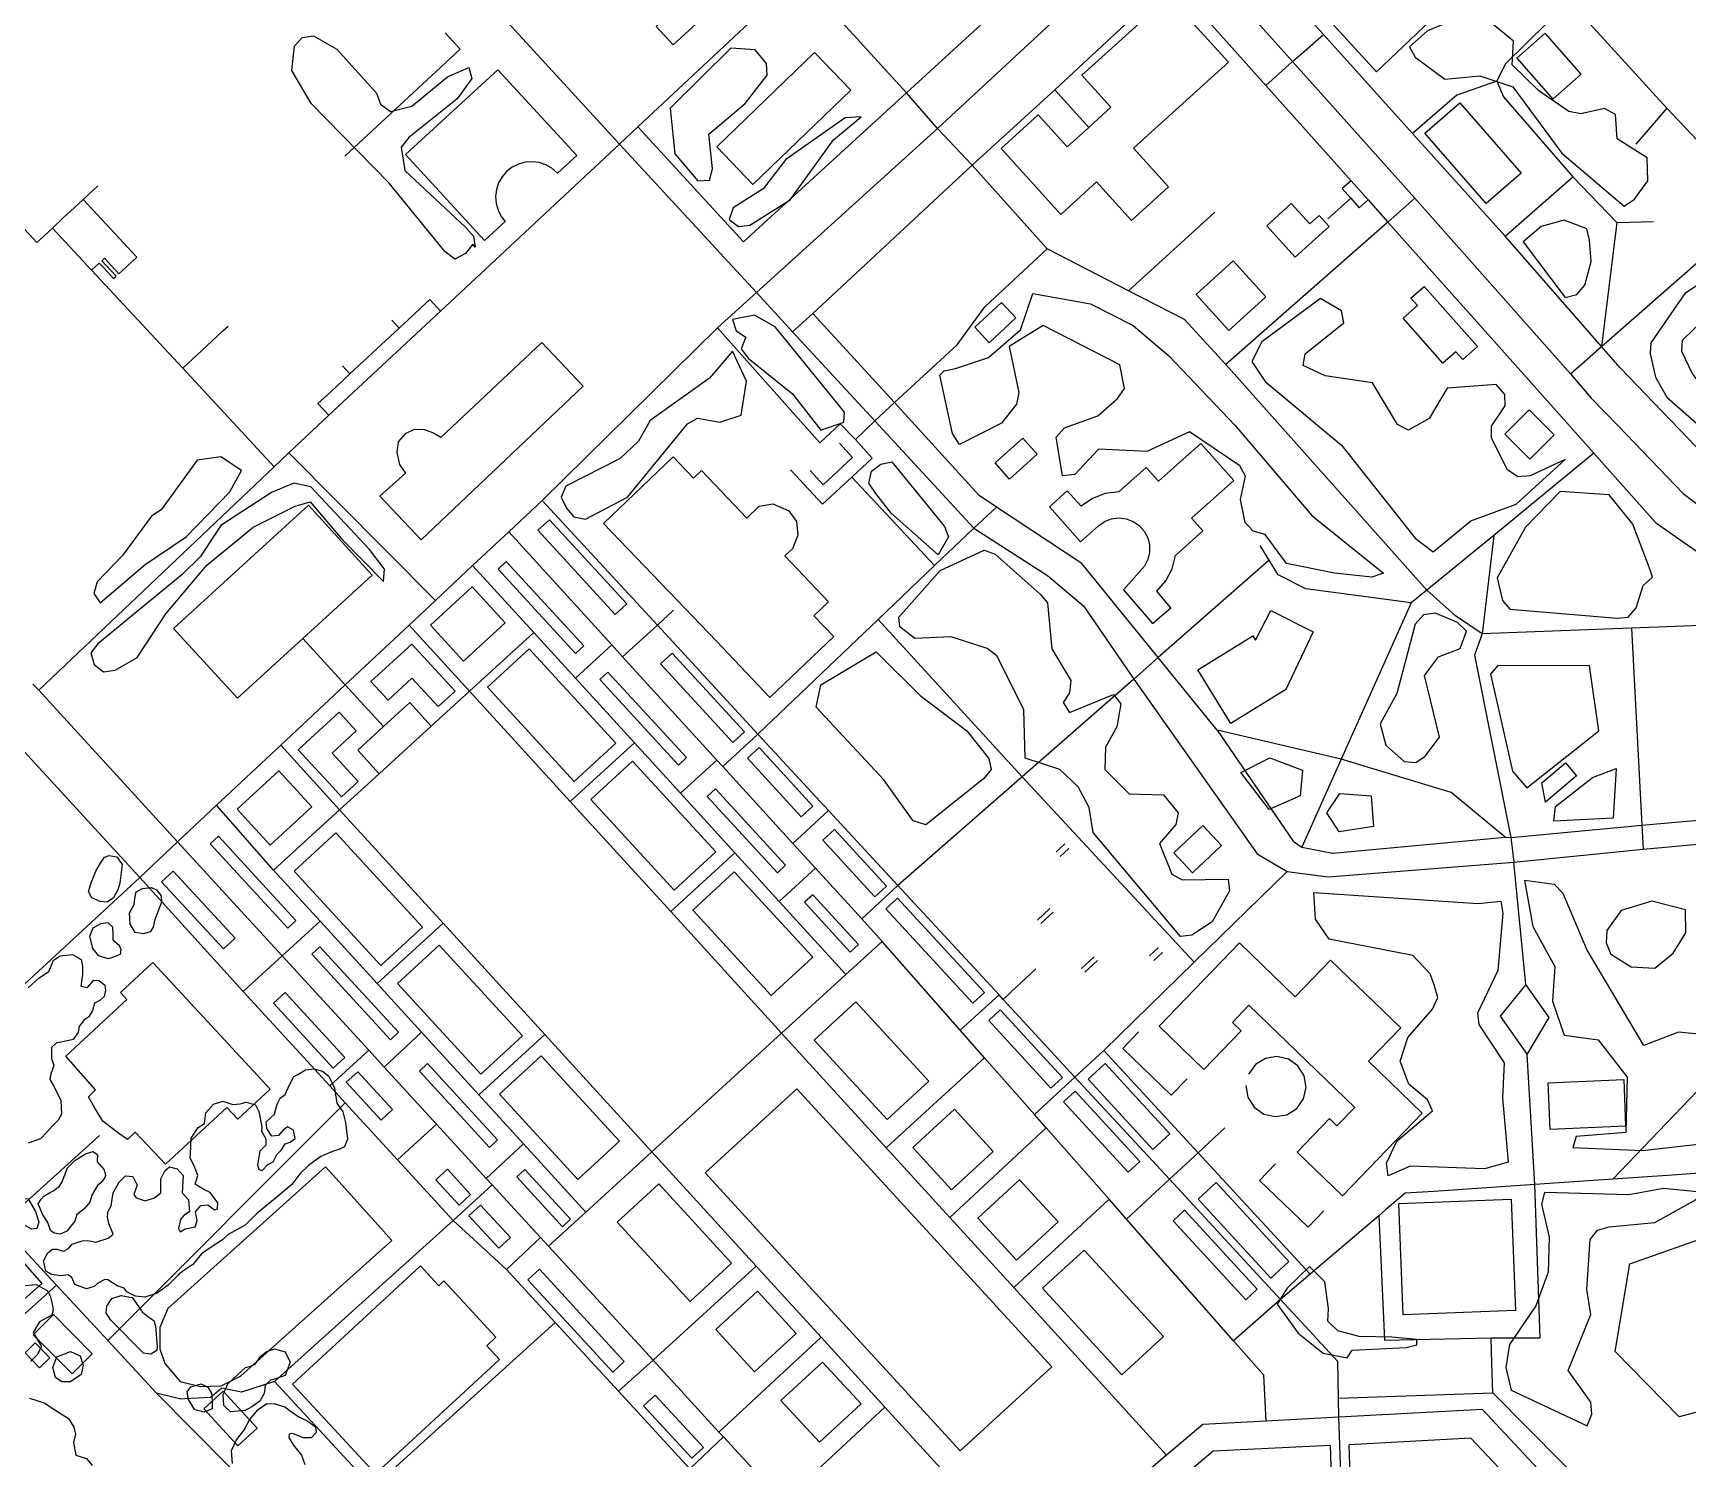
# Model space of a CAD drawing. Header units: metres. Extents: x -2626 to 1483, y -1332 to 1229.
# Drawn here: x -597.1 to -116.2, y 115.2 to 529.4 of the extents above; entities that cross this region are included whole.
import ezdxf

# ---------------------------------------------------------------- set-up
doc = ezdxf.new("R2010")
doc.units = ezdxf.units.M
for name, color, linetype in [('OSM_BUILDING', 8, 'Continuous'), ('OSM_GREEN_EXISTING', 94, 'Continuous'), ('OSM_HYDROGRAPHY', 5, 'Continuous'), ('OSM_ROAD_LOCAL', 9, 'Continuous')]:
    doc.layers.add(name, color=color, linetype=linetype)

msp = doc.modelspace()

# ---------------------------------------------------------------- linework, layer by layer
at = {"layer": 'OSM_BUILDING'}
for points in [[(-224.709, 537.796), (-207.265, 554.95), (-189.071, 534.868), (-206.702, 518.103)], [(-411.085, 526.018), (-415.993, 531.339), (-400.244, 545.855), (-395.336, 540.545)], [(-315.793, 495.839), (-304.996, 505.624), (-296.567, 496.34), (-290.321, 501.995), (-283.875, 507.84), (-292.297, 517.135), (-267.031, 540.033), (-249.719, 520.942), (-277.304, 495.928), (-267.156, 484.73), (-277.91, 474.978), (-288.064, 486.177), (-298.481, 476.737)], [(-157.653, 529.346), (-165.893, 522.144), (-155.483, 510.233), (-147.243, 517.435)], [(-359.478, 512.838), (-387.908, 485.453), (-398.431, 496.374), (-370.001, 523.758)], [(-459.954, 474.644), (-465.912, 469.156), (-488.858, 494.092), (-462.067, 518.749), (-439.115, 493.813), (-444.679, 488.693), (-446.355, 490.162), (-448.124, 491.153), (-450.056, 491.787), (-452.076, 492.032), (-454.108, 491.887), (-456.065, 491.342), (-457.884, 490.418), (-459.485, 489.171), (-460.81, 487.624), (-461.811, 485.854), (-462.442, 483.917), (-462.692, 481.902), (-462.536, 479.876), (-461.992, 477.906), (-461.073, 476.091)], [(-192.616, 500.359), (-182.462, 509.175), (-164.668, 488.681), (-174.822, 479.865)], [(-238.608, 473.408), (-231.462, 479.887), (-226.103, 473.987), (-223.409, 476.425), (-220.489, 473.208), (-230.33, 464.28)], [(-238.858, 452.77), (-249.619, 443.018), (-259.091, 453.46), (-248.331, 463.212)], [(-198.956, 446.569), (-194.804, 450.243), (-196.705, 452.391), (-192.822, 455.82), (-177.354, 438.365), (-181.649, 434.558), (-183.656, 436.829), (-187.389, 433.523)], [(-315.681, 451.1), (-311.535, 446.625), (-319.282, 439.445), (-323.434, 443.931)], [(-496.336, 394.828), (-484.344, 382.171), (-437.214, 426.832), (-449.212, 439.489), (-478.604, 411.86), (-480.911, 413.274), (-483.519, 414.264), (-486.57, 414.12), (-489.002, 412.973), (-490.984, 410.691), (-491.434, 407.574), (-490.621, 404.067), (-488.889, 401.507)], [(-155.102, 412.695), (-162.167, 405.637), (-169.451, 412.917), (-162.38, 419.975)], [(-309.491, 411.726), (-305.314, 407.073), (-313.374, 399.837), (-317.556, 404.502)], [(-292.535, 391.911), (-296.555, 396.42), (-301.776, 391.756), (-292.735, 381.614), (-287.508, 386.268), (-285.738, 387.503), (-283.719, 388.271), (-281.58, 388.538), (-279.436, 388.282), (-277.416, 387.525), (-275.635, 386.301), (-274.196, 384.698), (-273.19, 382.783), (-272.665, 380.69), (-272.658, 378.531), (-273.171, 376.438), (-274.165, 374.523), (-280.249, 367.621), (-271.789, 357.825), (-266.475, 362.445), (-270.57, 367.254), (-267.938, 370.249), (-266.1, 373.777), (-265.156, 377.64), (-257.165, 384.765), (-260.491, 388.494), (-248.199, 399.448), (-257.759, 410.168), (-270.045, 399.214), (-273.609, 403.21), (-281.599, 396.097), (-285.551, 395.607), (-289.265, 394.182)], [(-431.305, 386.969), (-411.117, 406.272), (-405.177, 400.06), (-402.863, 402.275), (-389.715, 388.516), (-386.138, 391.934), (-382.131, 392.613), (-377.435, 390.564), (-375.297, 387.47), (-374.815, 383.551), (-376.447, 379.599), (-378.642, 377.496), (-365.912, 364.182), (-370.17, 360.107), (-364.443, 354.118), (-382.962, 336.419), (-398.537, 352.694), (-414.68, 369.581)], [(-556.246, 356.456), (-537.701, 336.14), (-518.682, 353.506), (-498.531, 371.907), (-517.075, 392.212)], [(-237.414, 361.655), (-225.091, 355.499), (-233.05, 338.667), (-249.062, 328.816), (-258.659, 344.411), (-242.647, 354.263), (-241.897, 353.039)], [(-151.738, 317.361), (-148.568, 313.576), (-157.622, 306.006), (-158.628, 311.606)], [(-260.172, 285.423), (-265.612, 291.201), (-257.153, 299.182), (-251.707, 293.405)], [(-246.536, 265.063), (-269.87, 240.862), (-256.877, 228.339), (-246.061, 239.56), (-248.568, 241.975), (-243.766, 246.962), (-213.005, 217.307), (-218.188, 211.93), (-220.364, 214.023), (-229.774, 204.271), (-216.625, 191.592), (-193.435, 215.659), (-209.022, 230.676), (-199.619, 240.439), (-220.032, 260.109), (-230.318, 249.445)], [(-569.813, 248.632), (-571.714, 250.691), (-562.267, 259.43), (-528.173, 222.583), (-537.62, 213.845), (-540.79, 217.273), (-558.603, 200.787), (-567.413, 210.116), (-569.651, 207.934), (-572.164, 209.715), (-576.847, 213.255), (-579.255, 217.273), (-581.036, 220.346), (-578.992, 222.394), (-587.626, 232.157)], [(-156.284, 210.884), (-156.853, 224.442), (-134.876, 225.355), (-134.307, 211.796)], [(-512.123, 200.052), (-557.934, 158.842), (-560.304, 153.309), (-560.304, 147.175), (-558.816, 142.901), (-554.351, 137.691), (-548.399, 136.211), (-542.447, 136.389), (-536.782, 139.194), (-492.891, 178.668), (-497.036, 183.276), (-508.159, 195.644)], [(-200.231, 189.366), (-167.613, 190.668), (-166.325, 158.319), (-198.937, 157.016)], [(-133.094, 171.866), (-107.809, 180.772), (-94.836, 169.339), (-87.276, 162.705), (-92.478, 134.24), (-118.757, 127.394), (-137.333, 146.385)], [(-484.519, 171.232), (-511.81, 146.007), (-521.67, 136.901), (-497.586, 110.841), (-488.008, 119.691), (-461.598, 144.092), (-465.262, 148.055), (-462.592, 150.515), (-477.698, 166.868), (-479.205, 165.488)], [(-579.892, 145.739), (-585.782, 139.906), (-597.024, 151.261), (-591.134, 157.094)], [(-592.234, 144.582), (-595.185, 141.665), (-599.431, 145.951), (-596.48, 148.868)], [(-547.455, 129.698), (-541.847, 134.852), (-531.974, 124.099), (-537.576, 118.945)]]:
    msp.add_lwpolyline(points, close=True, dxfattribs=at)
at = {"layer": 'OSM_GREEN_EXISTING'}
for points in [[(-175.484, 534.1), (-179.173, 535.28), (-191.916, 530.081), (-197.118, 525.383), (-195.436, 522.367), (-186.883, 515.999), (-176.654, 517.001), (-167.094, 513.817), (-152.845, 494.537), (-134.732, 479.108), (-131.712, 481.123), (-127.854, 486.488), (-128.023, 493.19), (-136.745, 498.722), (-137.245, 505.769), (-140.434, 507.439), (-147.305, 505.936), (-150.832, 506.604), (-159.547, 512.637), (-167.263, 520.185), (-166.931, 527.064)], [(-469.295, 468.043), (-471.477, 465.36), (-474.49, 463.679), (-477.341, 465.861), (-493.61, 485.809), (-516.25, 508.953), (-521.952, 518.515), (-521.114, 525.55), (-518.932, 528.066), (-515.581, 528.567), (-508.872, 524.716), (-497.299, 511.969), (-496.123, 508.786), (-493.272, 506.604), (-487.07, 508.118), (-476.672, 516.667), (-470.47, 519.35), (-469.626, 516.166), (-473.821, 510.289), (-487.908, 499.056), (-490.09, 496.207), (-489.083, 489.505), (-471.308, 472.896), (-469.126, 470.381), (-468.626, 467.197)], [(-387.289, 524.549), (-394.329, 525.05), (-411.942, 507.606), (-410.598, 494.359), (-403.889, 486.488), (-400.538, 486.655), (-399.7, 490.006), (-400.706, 500.069), (-390.14, 508.953), (-383.769, 517.168), (-383.931, 520.519)], [(-361.129, 504.756), (-378.398, 492.689), (-384.938, 484.14), (-393.66, 478.607), (-394.835, 475.245), (-392.153, 473.241), (-388.796, 473.575), (-377.06, 480.945), (-364.48, 498.388), (-356.434, 505.101)], [(-144.792, 469.212), (-145.63, 472.562), (-152.17, 475.078), (-158.878, 473.241), (-164.08, 468.711), (-151.838, 452.614), (-148.481, 453.449), (-146.136, 456.132), (-144.292, 463.011)], [(-96.161, 445.4), (-101.188, 454.963), (-101.863, 465.36), (-103.032, 468.544), (-111.254, 457.479), (-117.119, 453.783), (-127.016, 439.367), (-127.185, 436.183), (-125.672, 429.471), (-122.321, 423.604), (-111.923, 414.543), (-101.863, 401.296), (-95.992, 397.778), (-93.31, 403.978), (-94.148, 410.691), (-100.019, 414.209), (-110.579, 424.773), (-114.943, 430.639), (-117.963, 436.851), (-117.794, 440.202), (-107.728, 449.931), (-99.175, 444.732)], [(-313.499, 438.354), (-310.648, 424.94), (-311.317, 421.589), (-315.681, 416.057), (-327.923, 409.856), (-329.936, 413.04), (-333.625, 429.972), (-332.368, 431.318), (-329.092, 431.908), (-319.451, 435.17), (-310.147, 443.219), (-306.621, 453.783), (-289.852, 450.766), (-277.441, 444.399), (-267.044, 435.671), (-247.762, 415.389), (-225.459, 389.229), (-204.664, 372.453), (-208.015, 371.284), (-218.913, 372.453), (-232.837, 375.314), (-239.04, 383.696), (-242.56, 384.698), (-244.91, 387.214), (-246.249, 393.926), (-244.742, 400.628), (-246.417, 403.644), (-261.01, 413.541), (-273.421, 407.841), (-287.508, 408.509), (-294.379, 401.129), (-297.905, 400.795), (-299.75, 412.027), (-297.399, 414.71), (-287.677, 418.238), (-281.974, 423.27), (-279.961, 426.12), (-281.299, 432.988), (-303.607, 444.399)], [(-222.94, 452.28), (-240.046, 439.701), (-242.897, 434.001), (-239.04, 428.135), (-216.906, 409.689), (-195.436, 382.683), (-190.24, 378.664), (-179.336, 387.715), (-166.087, 392.579), (-151.838, 405.492), (-162.067, 400.795), (-165.587, 400.461), (-168.607, 402.476), (-173.302, 411.693), (-173.302, 415.222), (-169.276, 421.088), (-169.445, 424.439), (-171.958, 427.289), (-186.214, 426.287), (-191.415, 417.392), (-197.449, 414.042), (-200.638, 415.723), (-207.847, 427.79), (-221.602, 429.805), (-227.973, 432.821), (-227.466, 436.183), (-216.231, 445.233), (-216.906, 448.751)], [(-361.292, 419.24), (-381.418, 444.065), (-387.458, 447.415), (-393.829, 446.235), (-392.822, 442.885), (-389.971, 441.037), (-391.315, 437.686), (-389.302, 435.003), (-376.385, 424.606), (-368.169, 414.042), (-361.46, 416.391)], [(-393.829, 437.018), (-400.538, 429.137), (-417.807, 416.891), (-421.164, 410.858), (-426.529, 405.826), (-442.291, 397.778), (-443.635, 394.594), (-442.128, 391.41), (-439.946, 388.895), (-436.595, 388.216), (-424.353, 394.594), (-406.909, 415.89), (-404.058, 417.571), (-397.518, 416.391), (-391.315, 418.405), (-389.802, 428.302)], [(-536.538, 402.309), (-542.578, 406.327), (-549.456, 405.325), (-559.853, 390.898), (-562.705, 389.062), (-571.089, 377.651), (-578.467, 369.948), (-579.473, 366.586), (-577.629, 363.903), (-564.549, 374.969), (-552.638, 383.017), (-539.896, 396.097)], [(-334.125, 377.818), (-347.712, 389.897), (-352.238, 395.596), (-354.251, 398.613), (-353.414, 402.142), (-350.731, 404.145), (-347.543, 404.824), (-332.281, 386.045), (-331.105, 383.017)], [(-516.418, 397.611), (-521.283, 398.613), (-527.823, 395.93), (-542.578, 386.379), (-548.449, 377.317), (-553.814, 372.119), (-578.298, 352.003), (-580.311, 349.321), (-579.305, 345.959), (-576.622, 343.788), (-573.271, 344.289), (-566.894, 347.974), (-558.509, 360.72), (-546.605, 374.802), (-533.187, 385.878), (-520.945, 391.911), (-516.587, 393.247), (-507.359, 382.349), (-495.286, 370.115), (-494.954, 373.633), (-499.312, 379.332)], [(-127.185, 373.466), (-132.212, 386.713), (-139.09, 395.262), (-153.345, 396.264), (-163.405, 385.878), (-171.627, 371.117), (-170.114, 364.571), (-167.938, 362.067), (-136.745, 359.384), (-133.556, 359.718), (-131.205, 362.401), (-129.198, 368.935), (-126.51, 371.284)], [(-427.91, 360.464), (-424.547, 363.558), (-447.067, 388.037), (-450.431, 384.943)], [(-439.433, 349.198), (-437.07, 351.38), (-459.591, 375.859), (-461.954, 373.677)], [(-345.529, 359.718), (-333.456, 373.299), (-320.708, 379.165), (-317.525, 377.996), (-304.445, 366.419), (-302.263, 363.903), (-301.088, 350.489), (-295.554, 341.272), (-295.892, 337.743), (-297.737, 334.894), (-295.892, 332.044), (-283.144, 337.242), (-280.968, 334.56), (-282.137, 327.858), (-285.494, 321.98), (-285.663, 315.446), (-278.617, 308.4), (-268.557, 308.066), (-264.362, 302.867), (-265.037, 299.516), (-269.732, 293.984), (-266.206, 285.089), (-263.186, 283.419), (-249.775, 283.586), (-249.437, 280.225), (-254.47, 271.174), (-260.341, 267.323), (-263.693, 266.978), (-289.015, 297.167), (-290.19, 304.381), (-293.372, 310.414), (-298.743, 315.446), (-308.803, 318.797), (-309.141, 332.879), (-317.019, 348.475), (-319.87, 350.656), (-330.267, 354.007), (-340.834, 353.506), (-345.192, 356.868)], [(-471.977, 346.894), (-459.879, 358.026), (-469.545, 368.534), (-481.643, 357.402)], [(-180.511, 355.688), (-183.194, 358.204), (-189.571, 360.887), (-193.091, 360.386), (-195.436, 357.703), (-200.806, 337.576), (-205.665, 328.693), (-203.989, 322.493), (-198.624, 317.795), (-195.273, 317.461), (-192.585, 319.298), (-188.396, 324.83), (-192.753, 342.775), (-188.727, 348.141), (-182.356, 350.656)], [(-474.484, 338.233), (-477.91, 341.962), (-487.07, 351.914), (-498.906, 341.027), (-493.941, 335.628), (-486.995, 342.007), (-479.38, 333.736)], [(-465.074, 339.391), (-439.865, 311.995), (-427.76, 323.127), (-452.97, 350.523)], [(-393.741, 323.327), (-390.384, 326.422), (-411.385, 349.254), (-414.743, 346.159)], [(-352.069, 349.655), (-339.327, 336.908), (-325.741, 326.678), (-319.37, 318.63), (-318.701, 315.446), (-320.876, 312.763), (-337.645, 299.349), (-341.34, 300.518), (-349.887, 312.429), (-369.513, 333.558), (-368.169, 340.092)], [(-432.443, 341.595), (-409.572, 316.737), (-407.203, 318.919), (-430.074, 343.777)], [(-171.402, 345.68), (-173.59, 343.142), (-171.664, 334.682), (-167.181, 314.99), (-163.042, 310.114), (-142.122, 326.712), (-144.792, 345.569)], [(-507.478, 307.531), (-502.607, 312.017), (-510.179, 320.244), (-503.182, 326.689), (-508.165, 332.099), (-520.039, 321.179), (-510.004, 310.281)], [(-435.057, 306.763), (-410.829, 280.436), (-398.724, 291.568), (-422.952, 317.895)], [(-389.49, 318.708), (-373.884, 301.743), (-370.52, 304.837), (-386.126, 321.802)], [(-237.933, 303.791), (-246.123, 314.633), (-237.714, 318.841), (-228.198, 315.301), (-228.861, 307.776)], [(-528.154, 293.438), (-516.056, 304.57), (-525.722, 315.079), (-537.82, 303.947)], [(-137.914, 301.364), (-155.177, 300.474), (-154.733, 304.681), (-143.891, 313.086), (-137.026, 315.747)], [(-401.188, 307.631), (-380.799, 285.468), (-378.436, 287.65), (-398.818, 309.802)], [(-217.575, 297.379), (-221.114, 302.911), (-217.356, 308.444), (-208.284, 307.776), (-207.615, 298.926)], [(-523.096, 269.393), (-520.733, 271.575), (-543.247, 296.054), (-545.617, 293.872)], [(-521.245, 285.935), (-496.036, 258.54), (-483.938, 269.671), (-509.147, 297.067)], [(-364.23, 298.002), (-367.594, 294.908), (-352.451, 278.455), (-349.087, 281.538)], [(-571.927, 282.406), (-572.427, 280.481), (-573.69, 278.132), (-575.616, 276.963), (-577.629, 277.13), (-580.061, 278.221), (-580.98, 279.98), (-580.23, 282.573), (-578.886, 285.935), (-577.541, 288.273), (-576.372, 289.954), (-574.947, 290.455), (-572.765, 290.121), (-571.17, 287.861)], [(-541.753, 263.315), (-538.389, 266.41), (-556.371, 285.958), (-559.735, 282.863)], [(-405.421, 274.558), (-382.637, 249.79), (-370.539, 260.922), (-393.316, 285.69)], [(-561.698, 271.842), (-562.198, 269.66), (-563.036, 268.325), (-564.968, 267.735), (-567.4, 268.068), (-568.907, 270.506), (-569.076, 273.768), (-567.731, 276.284), (-567.481, 277.965), (-567.15, 279.891), (-565.299, 280.904), (-562.705, 281.149), (-561.279, 280.481), (-559.853, 278.722), (-559.766, 276.874), (-560.522, 274.859)], [(-372.902, 276.885), (-359.61, 262.436), (-357.24, 264.618), (-370.533, 279.056)], [(-224.953, 279.724), (-177.16, 276.54), (-170.62, 277.208), (-169.945, 273.69), (-171.458, 257.092), (-177.329, 244.68), (-176.991, 241.33), (-169.614, 230.253), (-170.114, 220.023), (-168.438, 201.41), (-175.316, 199.407), (-196.949, 200.242), (-203.32, 197.392), (-203.82, 201.076), (-200.806, 207.455), (-190.409, 216.338), (-191.916, 219.522), (-197.28, 224.053), (-199.8, 230.765), (-197.618, 237.634), (-190.409, 245.849), (-188.896, 249.211), (-189.902, 252.896), (-191.078, 256.079), (-196.111, 261.445), (-220.426, 266.143), (-224.453, 272.009)], [(-345.917, 278.098), (-349.281, 275.004), (-324.028, 247.552), (-320.664, 250.647)], [(-135.57, 274.525), (-139.759, 268.658), (-139.927, 265.141), (-138.589, 261.779), (-132.718, 258.094), (-125.841, 257.76), (-120.476, 262.124), (-116.788, 267.991), (-116.956, 274.692), (-126.679, 277.208)], [(-572.096, 264.384), (-571.589, 263.204), (-571.758, 261.701), (-573.69, 260.944), (-575.278, 260.443), (-577.967, 261.367), (-579.723, 263.46), (-580.649, 267.067), (-579.642, 269.493), (-577.379, 270.673), (-575.366, 271.007), (-574.021, 269.749), (-573.94, 267.323), (-573.94, 265.976)], [(-516.106, 261.801), (-493.235, 236.944), (-490.865, 239.114), (-513.736, 263.972)], [(-491.228, 253.308), (-467.006, 226.98), (-454.902, 238.112), (-479.129, 264.439)], [(-509.879, 228.672), (-506.515, 231.767), (-523.878, 250.647), (-527.241, 247.552)], [(-370.132, 236.821), (-348.931, 213.778), (-336.826, 224.91), (-358.028, 247.953)], [(-316.018, 245.593), (-319.382, 242.498), (-301.344, 222.906), (-297.98, 226.001)], [(-461.592, 221.103), (-438.814, 196.334), (-426.71, 207.466), (-449.493, 232.235)], [(-570.583, 164.775), (-572.683, 165.443), (-575.366, 167.202), (-576.285, 167.291), (-578.298, 166.2), (-579.305, 165.276), (-581.568, 164.608), (-584.925, 165.866), (-585.844, 167.881), (-586.939, 168.627), (-589.033, 168.382), (-591.634, 168.794), (-593.391, 169.718), (-594.06, 172.734), (-592.803, 175.005), (-591.465, 176.096), (-590.209, 176.096), (-588.277, 175.506), (-586.851, 176.263), (-585.763, 177.599), (-582.825, 178.523), (-581.149, 178.612), (-578.886, 178.1), (-575.278, 179.28), (-573.852, 180.449), (-575.115, 183.555), (-575.447, 185.403), (-575.366, 186.994), (-574.44, 188.664), (-574.109, 190.601), (-573.852, 192.438), (-572.096, 195.544), (-570.251, 197.392), (-568.069, 197.225), (-566.894, 194.709), (-567.819, 192.026), (-567.15, 191.013), (-564.549, 190.178), (-561.779, 191.013), (-559.935, 192.438), (-559.935, 196.546), (-558.847, 198.895), (-557.421, 199.985), (-555.239, 199.485), (-553.482, 197.47), (-553.732, 192.438), (-551.888, 190.434), (-551.632, 186.994), (-553.314, 185.904), (-554.233, 184.724), (-554.82, 182.13), (-554.401, 181.128), (-552.895, 182.041), (-549.956, 182.631), (-549.456, 184.479), (-549.875, 186.994), (-548.362, 188.753), (-546.267, 189.009), (-544.341, 187.495), (-543.504, 187.829), (-543.416, 189.588), (-545.598, 192.527), (-547.443, 193.451), (-549.956, 194.954), (-549.206, 197.47), (-550.294, 200.319), (-551.469, 202.501), (-551.382, 203.759), (-551.131, 208.379), (-549.118, 211.474), (-547.274, 212.654), (-546.936, 215.67), (-544.673, 218.264), (-541.991, 219.11), (-539.058, 218.097), (-536.876, 218.353), (-535.2, 218.854), (-532.431, 218.019), (-531.512, 216.082), (-530.586, 211.641), (-530.755, 210.383), (-529.417, 208.123), (-529.417, 206.364), (-531.174, 204.605), (-531.843, 200.575), (-531.512, 199.24), (-530.505, 198.984), (-528.911, 200.742), (-527.316, 201.499), (-526.228, 203.592), (-524.884, 204.939), (-523.796, 206.698), (-522.371, 207.199), (-520.945, 208.29), (-521.445, 210.717), (-523.209, 211.641), (-524.553, 210.55), (-525.809, 209.125), (-527.735, 208.958), (-529.161, 211.14), (-529.33, 213.066), (-526.985, 215.336), (-526.147, 218.186), (-525.303, 219.945), (-523.878, 221.036), (-522.621, 223.886), (-521.283, 226.235), (-520.189, 226.825), (-517.925, 228.249), (-515.412, 228.494), (-512.98, 227.826), (-511.135, 226.402), (-509.541, 222.884), (-508.872, 218.52), (-507.109, 216.004), (-506.352, 212.899), (-505.683, 208.034), (-506.609, 205.863), (-508.284, 205.017), (-510.129, 204.438), (-513.48, 203.002), (-517.087, 200.408), (-519.601, 197.982), (-521.952, 194.876), (-526.147, 191.358), (-532.181, 186.327), (-535.451, 183.054), (-540.396, 180.371), (-542.078, 178.779), (-545.598, 176.508), (-548.112, 174.749), (-550.713, 171.644), (-553.564, 169.718), (-555.07, 168.46), (-557.84, 165.61), (-561.191, 163.261), (-562.448, 162.849), (-564.63, 162.17), (-567.313, 162.426), (-569.832, 163.684)], [(-506.115, 224.576), (-495.98, 213.566), (-492.616, 216.661), (-502.751, 227.671)], [(-484.85, 227.826), (-464.461, 205.663), (-462.098, 207.845), (-482.481, 230.008)], [(-285.588, 229.997), (-290.465, 225.511), (-271.664, 205.084), (-266.787, 209.57)], [(-401.763, 198.316), (-327.698, 117.542), (-301.1, 141.943), (-375.166, 222.706)], [(-294.291, 221.982), (-297.655, 218.888), (-278.854, 198.46), (-275.491, 201.555)], [(-318.069, 204.516), (-329.33, 216.761), (-341.434, 205.629), (-330.167, 193.384)], [(-580.061, 191.77), (-580.561, 189.755), (-582.324, 187.751), (-584.338, 186.16), (-585.007, 184.223), (-587.27, 181.295), (-589.202, 180.449), (-590.959, 180.783), (-592.053, 181.54), (-592.803, 183.889), (-594.229, 186.071), (-595.573, 189.254), (-594.735, 190.679), (-593.979, 191.525), (-592.303, 192.438), (-591.046, 193.195), (-589.452, 194.453), (-588.614, 195.711), (-587.101, 199.741), (-585.007, 201.833), (-581.905, 203.759), (-579.723, 204.438), (-578.385, 203.592), (-578.467, 201.499), (-576.453, 199.151), (-576.035, 197.47), (-576.285, 196.891), (-577.291, 195.466), (-578.385, 194.62)], [(-473.315, 188.931), (-469.951, 192.026), (-476.647, 199.306), (-480.011, 196.212)], [(-456.559, 197.08), (-443.272, 182.631), (-440.903, 184.813), (-454.195, 199.262)], [(-427.398, 183.933), (-406.196, 160.89), (-394.098, 172.022), (-415.299, 195.065)], [(-311.335, 172.913), (-299.237, 184.056), (-310.416, 196.201), (-322.521, 185.069)], [(-258.484, 190.668), (-237.376, 167.725), (-232.181, 172.512), (-253.289, 195.455)], [(-112.592, 192.694), (-123.327, 193.696), (-133.387, 191.859), (-157.872, 192.527), (-158.709, 189.176), (-156.534, 179.614), (-156.865, 169.384), (-160.391, 159.654), (-168.1, 148.422), (-169.107, 141.71), (-167.6, 135.175), (-145.461, 124.778), (-144.123, 128.129), (-144.454, 131.658), (-150.994, 140.875), (-144.454, 157.139), (-145.63, 164.352), (-144.623, 178.946), (-142.447, 181.629), (-139.09, 182.631), (-125.841, 183.811), (-113.768, 190.512)], [(-608.228, 181.551), (-594.554, 166.178), (-626.541, 137.724), (-640.215, 153.098), (-646.048, 159.487), (-614.018, 188.33)], [(-596.411, 187.072), (-595.404, 183.978), (-595.992, 182.13), (-597.499, 181.874), (-599.85, 183.132), (-602.026, 186.994), (-601.863, 189.51), (-600.519, 190.846), (-598.505, 190.768)], [(-470.451, 185.814), (-461.76, 176.375), (-458.397, 179.469), (-467.087, 188.909)], [(-265.831, 184.301), (-244.723, 161.358), (-241.353, 164.452), (-262.467, 187.395)], [(-291.697, 175.863), (-303.801, 164.731), (-280.674, 139.584), (-268.569, 150.715)], [(-449.925, 170.252), (-453.289, 167.157), (-428.667, 140.396), (-425.303, 143.491)], [(-220.683, 158.875), (-221.689, 166.59), (-226.135, 171.031), (-232.675, 164.742), (-235.607, 160.133), (-229.486, 151.662), (-222.189, 145.884), (-215.231, 144.537), (-213.805, 146.808), (-198.043, 147.554), (-195.023, 148.311), (-195.023, 149.903), (-202.232, 150.493), (-211.711, 150.749), (-217.913, 152.419), (-220.851, 155.191)], [(-375.334, 151.628), (-386.601, 163.873), (-398.699, 152.741), (-387.439, 140.496)], [(-565.299, 157.818), (-563.374, 156.226), (-562.029, 155.38), (-561.529, 153.788), (-561.023, 147.754), (-561.11, 146.663), (-562.873, 145.572), (-565.049, 145.906), (-574.528, 155.469), (-575.866, 157.651), (-575.697, 159.576), (-574.19, 161.758), (-571.508, 162.682), (-568.319, 162.092)], [(-586.182, 146.329), (-583.412, 145.149), (-582.574, 142.389), (-583.162, 139.706), (-586.263, 137.524), (-588.783, 137.524), (-590.54, 138.86), (-591.378, 141.71), (-590.209, 144.816)], [(-533.525, 130.311), (-535.451, 129.22), (-539.727, 128.886), (-541.659, 130.734), (-541.822, 133.917), (-540.484, 137.023), (-537.633, 139.706), (-535.369, 141.71), (-533.856, 142.133), (-532.518, 142.723), (-530.924, 144.983), (-529.248, 146.407), (-526.985, 147.164), (-523.796, 146.24), (-522.371, 143.313), (-523.796, 139.45), (-526.647, 138.448), (-528.073, 138.025), (-529.667, 136.511), (-529.917, 134.173), (-531.174, 131.992)], [(-368.607, 120.025), (-356.502, 131.157), (-367.688, 143.313), (-379.786, 132.181)], [(-545.01, 131.902), (-545.092, 129.721), (-547.355, 128.719), (-550.044, 129.387), (-551.969, 132.403), (-552.307, 134.674), (-551.213, 136.099), (-548.28, 137.023), (-546.355, 136.01), (-545.261, 134.251)], [(-416.306, 133.717), (-419.67, 130.622), (-405.646, 115.383), (-402.282, 118.477)], [(-214.355, 107.446), (-184.156, 109.071), (-176.591, 101.011), (-167.894, 109.082), (-179.28, 121.216), (-214.73, 119.301)], [(-265.625, 91.883), (-249.412, 105.564), (-219.664, 107.156), (-220.039, 119.023), (-254.208, 117.42), (-273.803, 100.889)]]:
    msp.add_lwpolyline(points, close=True, dxfattribs=at)
for points in [[(-93.479, 236.632), (-118.963, 239.148), (-129.03, 235.285), (-145.63, 263.126), (-152.507, 279.39), (-155.021, 282.072), (-163.743, 283.252), (-161.229, 269.827), (-154.852, 258.261), (-155.527, 248.198), (-152.17, 238.302), (-142.278, 236.966), (-133.894, 226.068), (-134.225, 209.971), (-148.649, 208.791), (-149.656, 205.607), (-129.361, 204.772), (-67.482, 211.808)], [(-598.505, 252.061), (-595.323, 254.911), (-592.472, 256.747), (-591.209, 260.02), (-589.202, 261.278), (-585.676, 261.701), (-583.919, 260.777), (-583.162, 260.276), (-582.743, 258.35), (-582.743, 255.912), (-583.243, 252.473), (-581.236, 252.139), (-579.473, 254.243), (-577.879, 254.154), (-576.203, 252.807), (-576.035, 251.215), (-576.453, 249.545), (-577.71, 248.365), (-579.223, 247.53), (-579.811, 245.437), (-580.899, 243.589), (-582.324, 242.587), (-583.75, 240.817), (-584, 239.148), (-585.426, 237.044), (-588.445, 236.376), (-590.29, 236.042), (-591.715, 234.706), (-591.715, 231.511), (-591.046, 229.418), (-591.966, 227.069), (-592.216, 225.4), (-591.046, 223.463), (-589.033, 219.277), (-588.864, 215.336), (-589.783, 213.566), (-591.465, 211.897), (-593.06, 210.138), (-594.985, 208.201), (-598.505, 206.865)], [(-600.35, 165.443), (-596.161, 165.866), (-592.972, 164.107), (-592.134, 162.593), (-591.547, 160.244), (-591.297, 158.397), (-591.634, 156.894), (-595.235, 154.968), (-597.08, 151.94), (-594.648, 147.832), (-595.904, 145.406), (-597.836, 143.48)], [(-598.174, 132.826), (-593.897, 131.491), (-589.452, 128.552), (-586.851, 126.871), (-585.257, 124.355), (-584.757, 122.351), (-585.344, 119.913), (-584.669, 116.229), (-581.568, 115.305), (-579.974, 113.212)], [(-539.139, 113.88), (-539.39, 117.654), (-537.964, 120.748), (-535.869, 123.431), (-534.194, 126.537), (-531.68, 129.554), (-529.161, 131.235), (-526.816, 131.145), (-523.965, 130.311), (-522.371, 129.142), (-519.857, 127.372), (-517.256, 126.114), (-515.074, 124.522), (-514.824, 122.852), (-516.331, 121.338), (-518.513, 121.338), (-521.702, 122.518), (-522.708, 122.351), (-522.79, 121.427), (-521.533, 119.245), (-519.101, 116.307), (-518.175, 113.546)]]:
    msp.add_lwpolyline(points, dxfattribs=at)
at = {"layer": 'OSM_HYDROGRAPHY'}
for points in [[(-371.308, 402.298), (-367.469, 398.168), (-358.934, 406.116), (-362.767, 410.235)], [(-275.822, 239.203), (-280.43, 234.428), (-266.337, 220.836), (-261.729, 225.622)], [(-244.642, 223.607), (-244.073, 220.246), (-242.253, 217.351), (-239.471, 215.37), (-236.138, 214.602), (-232.768, 215.169), (-229.874, 216.984), (-227.898, 219.767), (-227.129, 223.095), (-227.698, 226.468), (-229.517, 229.363), (-232.3, 231.344), (-235.632, 232.112), (-239.002, 231.545), (-241.897, 229.73), (-243.873, 226.947)], [(-236.07, 200.865), (-240.678, 196.089), (-226.585, 182.508), (-221.977, 187.284)]]:
    msp.add_lwpolyline(points, dxfattribs=at)
at = {"layer": 'OSM_ROAD_LOCAL'}
for points in [[(-714.274, 811.352), (-682.825, 776.932), (-681.955, 775.986), (-673.509, 766.735), (-647.461, 738.237), (-638.758, 728.709), (-632.318, 721.662), (-612.967, 700.522), (-606.877, 693.866), (-605.133, 691.962), (-561.773, 644.596), (-552.551, 634.488), (-490.159, 566.227), (-465.706, 539.755), (-426.666, 497.164), (-386.92, 454.05)], [(-302.395, 466.685), (-324.196, 491.041), (-334.275, 501.706), (-343.329, 512.081), (-374.353, 546.133), (-424.784, 601.481), (-435.857, 613.638), (-494.898, 678.426), (-499.35, 683.312), (-510.222, 695.19), (-515.256, 700.678), (-530.186, 716.987), (-531.312, 718.211), (-553.751, 741.076)], [(-150.356, 430.417), (-141.315, 438.365), (-100.6, 473.987), (-97.53, 481.468), (-94.229, 504.01), (-95.655, 569.221), (-102.526, 588.257), (-103.107, 622.154), (-103.495, 656.663)], [(-426.666, 497.164), (-421.32, 502.173), (-374.353, 546.133), (-341.841, 576.568), (-316.719, 600.079), (-312.68, 603.864), (-308.416, 607.86)], [(-249.218, 579.407), (-233.663, 596.272), (-213.18, 574.475), (-194.842, 556.464), (-179.455, 572.238), (-150.719, 538.642), (-122.327, 507.617), (-97.53, 481.468)], [(-421.32, 502.173), (-390.609, 468.711), (-343.329, 512.081), (-294.023, 557.31), (-285.363, 565.592), (-277.648, 572.917)], [(-386.92, 454.05), (-334.275, 501.706), (-276.128, 555.573), (-268.388, 562.731)], [(-6.846, 303.791), (-8.872, 312.006), (-11.842, 319.565), (-14.374, 324.552), (-25.303, 335.74), (-37.727, 346.126), (-49.118, 354.764), (-53.057, 361.187), (-89.215, 389.362), (-109.097, 404.212), (-135.876, 432.153), (-141.315, 438.365), (-169.338, 470.369), (-196.217, 500.225), (-222.146, 529.024), (-229.255, 536.927), (-249.362, 559.024)], [(-258.084, 551.265), (-231.08, 521.098), (-195.555, 481.412), (-150.356, 430.417), (-144.342, 423.303), (-136.426, 415.244), (-117.625, 395.607), (-96.411, 379.577), (-67.563, 359.061), (-52.576, 347.45), (-42.31, 339.703), (-28.286, 329.127), (-24.853, 326.222), (-20.014, 321.068), (-17.425, 315.713), (-14.724, 309.457), (-12.855, 303.212), (-10.854, 291.702), (-7.997, 251.961), (-4.889, 208.824), (-4.708, 206.342), (-0.863, 147.743), (0.306, 129.954), (1.888, 110.529)], [(-324.196, 491.041), (-300.2, 512.916), (-266.062, 544.653), (-238.864, 514.196), (-214.111, 486.477), (-209.172, 480.945), (-203.42, 474.499), (-168.607, 435.504), (-143.56, 407.329), (-125.672, 387.214), (-84.319, 358.36), (-77.16, 353.361), (-69.076, 353.094), (-45.43, 335.317), (-33.525, 326.511), (-28.323, 322.404), (-25.053, 318.04), (-23.29, 315.112), (-22.202, 311.917), (-21.471, 308.856), (-20.476, 302.555)], [(-150.719, 538.642), (-169.338, 520.407), (-171.708, 515.432), (-169.807, 510.923), (-149.65, 487.68), (-136.845, 474.41), (-141.315, 438.365)], [(-477.36, 529.435), (-472.965, 524.704), (-478.567, 519.506)], [(-227.742, 524.07), (-222.146, 529.024)], [(-478.567, 519.506), (-506.465, 493.591)], [(-234.225, 518.315), (-231.08, 521.098), (-227.742, 524.07)], [(-238.864, 514.196), (-234.225, 518.315)], [(-171.708, 515.432), (-183.331, 511.402), (-196.217, 500.225)], [(-300.2, 512.916), (-290.321, 501.995)], [(-527.072, 403.422), (-553.626, 432.009), (-580.08, 460.484), (-591.49, 472.763), (-596.023, 468.555), (-634.213, 509.665)], [(-122.327, 507.617), (-131.312, 497.153)], [(-426.666, 497.164), (-478.704, 448.618), (-511.148, 418.35), (-522.796, 407.485)], [(-376.391, 442.629), (-370.489, 447.938), (-324.196, 491.041)], [(-214.111, 486.477), (-216.65, 484.206), (-214.186, 481.457), (-211.711, 478.674), (-209.172, 480.945)], [(-169.338, 470.369), (-149.65, 487.68)], [(-586.345, 477.549), (-582.531, 481.078), (-578.279, 485.03)], [(-572.146, 459.493), (-571.214, 460.373), (-566.956, 464.314), (-582.531, 481.078)], [(-195.555, 481.412), (-203.42, 474.499), (-250.444, 433.144)], [(-214.186, 481.457), (-220.883, 475.479)], [(-588.127, 475.891), (-586.345, 477.549)], [(-278.817, 454.562), (-253.708, 477.327)], [(-591.49, 472.763), (-588.127, 475.891)], [(-136.845, 474.41), (-126.172, 474.644)], [(-352.513, 416.736), (-346.767, 422.046), (-328.592, 438.866), (-320.551, 449.887), (-302.395, 466.685)], [(-67.563, 359.061), (-84.319, 358.36), (-132.575, 356.534), (-175.978, 354.887), (-183.781, 360.052), (-192.078, 367.521), (-250.444, 433.144), (-262.542, 446.191), (-278.817, 454.562), (-302.395, 466.685)], [(-573.696, 458.057), (-576.585, 461.174), (-577.86, 462.544), (-580.08, 460.484)], [(-577.091, 463.256), (-576.316, 463.98)], [(-572.927, 458.77), (-577.091, 463.256)], [(-572.146, 459.493), (-576.316, 463.98)], [(-573.696, 458.057), (-572.927, 458.77)], [(-480.192, 364.56), (-469.357, 374.69), (-458.891, 384.475), (-449.156, 393.581), (-398.249, 443.809), (-386.92, 454.05)], [(-386.92, 454.05), (-376.391, 442.629), (-352.513, 416.736), (-323.671, 385.611), (-302.263, 371.785), (-291.841, 363.035), (-277.26, 341.706), (-241.39, 290.967), (-232.668, 285.791), (-220.758, 284.254), (-166.762, 288.507), (-129.205, 292.358), (-55.033, 299.093)], [(-508.972, 426.743), (-505.045, 430.383), (-490.728, 443.686), (-486.582, 447.538)], [(-484.381, 449.575), (-486.582, 447.538)], [(-484.381, 449.575), (-481.818, 451.957), (-478.704, 448.618)], [(-253.007, 326.89), (-270.157, 347.985), (-292.335, 375.269), (-317.113, 391.689), (-322.208, 395.062), (-346.767, 422.046), (-370.489, 447.938)], [(-543.685, 441.237), (-541.947, 442.851)], [(-541.947, 442.851), (-540.415, 444.276)], [(-490.728, 443.686), (-492.866, 445.979)], [(-368.507, 410.357), (-398.249, 443.809)], [(-553.626, 432.009), (-549.437, 435.894), (-543.685, 441.237)], [(-505.045, 430.383), (-507.178, 432.688)], [(-511.148, 418.35), (-514.324, 421.767), (-511.654, 424.239)], [(-511.654, 424.239), (-508.972, 426.743)], [(-376.96, 402.498), (-367.675, 392.513), (-359.216, 400.394), (-353.282, 405.915), (-358.14, 411.337), (-362.567, 415.89), (-368.507, 410.357)], [(-358.14, 411.337), (-352.513, 416.736)], [(-679.798, 407.941), (-672.74, 400.249), (-663.905, 390.631), (-653.957, 379.811), (-651.913, 377.585), (-627.172, 350.645), (-613.586, 335.851), (-608.247, 330.04), (-606.233, 327.847), (-566.075, 284.121), (-536.051, 250.936), (-510.904, 223.53)], [(-480.192, 364.56), (-522.796, 407.485), (-527.072, 403.422), (-595.473, 338.456)], [(-143.56, 407.329), (-172.652, 383.462), (-192.078, 367.521)], [(-359.216, 400.394), (-335.107, 374.701)], [(-217.619, 127.26), (-217.719, 132.782), (-217.913, 143.48), (-234.6, 161.525), (-266.862, 196.412), (-294.329, 226.123), (-315.187, 248.677), (-316.381, 249.957), (-345.773, 281.761), (-365.912, 303.546), (-386.439, 325.743), (-415.687, 357.38), (-449.156, 393.581)], [(-317.113, 391.689), (-323.671, 385.611), (-335.107, 374.701), (-351.563, 359.005), (-386.439, 325.743), (-396.674, 316.281)], [(-238.746, 126.125), (-239.465, 139.494), (-248.268, 149.502), (-279.373, 184.857), (-284.438, 190.612), (-302.663, 211.318), (-306.115, 215.247), (-320.589, 231.689), (-327.704, 239.771), (-350.356, 265.519), (-356.302, 272.031), (-369.757, 286.781), (-376.303, 293.95), (-396.674, 316.281), (-398.437, 318.207), (-425.778, 348.174), (-428.936, 351.636), (-458.891, 384.475)], [(-192.078, 367.521), (-196.611, 363.892), (-227.204, 367.933), (-235.269, 371.963), (-237.883, 376.238), (-240.484, 380.501)], [(-172.652, 383.462), (-175.978, 354.887)], [(-237.883, 376.238), (-270.157, 347.985), (-277.26, 341.706), (-309.666, 313.331), (-345.773, 281.761), (-356.302, 272.031)], [(-360.904, 255.89), (-380.311, 277.141), (-393.141, 291.201), (-408.997, 308.566), (-422.371, 323.216), (-439.508, 341.985), (-451.619, 355.254), (-469.357, 374.69)], [(-555.127, 294.485), (-543.81, 305.082), (-525.128, 322.559), (-506.371, 340.092), (-487.82, 357.436), (-480.192, 364.56)], [(-425.778, 348.174), (-415.687, 357.38), (-410.954, 361.699)], [(-196.611, 363.892), (-216.938, 318.429), (-228.367, 292.915)], [(-267.688, 116.262), (-312.111, 164.931), (-330.699, 185.291), (-349.212, 205.574), (-379.58, 238.836), (-411.817, 274.158), (-441.046, 306.173), (-470.295, 338.211), (-487.82, 357.436)], [(-351.563, 359.005), (-309.666, 313.331), (-259.679, 259.463)], [(-132.575, 356.534), (-129.567, 299.305), (-129.205, 292.358)], [(-527.216, 286.247), (-508.015, 303.78), (-496.555, 314.233), (-481.393, 328.07), (-470.295, 338.211), (-451.619, 355.254)], [(-495.223, 327.925), (-506.371, 340.092), (-518.682, 353.506)], [(-439.508, 341.985), (-428.936, 351.636)], [(-175.978, 354.887), (-178.236, 348.686), (-167.675, 295.72), (-166.762, 288.507)], [(-597.161, 340.293), (-595.473, 338.456), (-555.127, 294.485), (-524.69, 261.311), (-499.575, 233.927), (-495.073, 229.018), (-479.836, 212.42), (-465.399, 196.679), (-463.692, 194.809), (-449.637, 179.492), (-447.343, 176.998), (-416.931, 143.847), (-397.799, 122.986), (-396.467, 121.539), (-379.173, 102.681), (-375.728, 98.93), (-337.877, 57.663), (-318.032, 55.148)], [(-481.393, 328.07), (-487.608, 334.882), (-495.223, 327.925), (-502.77, 321.045), (-496.555, 314.233)], [(-306.759, 83.312), (-349.543, 130.177), (-368.125, 150.537), (-386.945, 171.154), (-417.3, 204.405), (-448.368, 238.435), (-477.923, 270.807), (-508.015, 303.78), (-525.128, 322.559)], [(-441.046, 306.173), (-422.371, 323.216)], [(-169.357, 295.798), (-185.001, 308.789), (-216.938, 318.429), (-253.007, 326.89)], [(-253.007, 326.89), (-230.962, 294.629), (-228.367, 292.915), (-219.432, 291.123), (-169.357, 295.798), (-167.675, 295.72), (-129.567, 299.305), (-21.471, 308.856)], [(-408.997, 308.566), (-398.437, 318.207)], [(-436.501, 186.883), (-454.595, 206.698), (-467.569, 220.914), (-484.238, 239.17), (-497.124, 253.285), (-513.655, 271.386), (-527.216, 286.247), (-543.81, 305.082)], [(-365.912, 303.546), (-376.303, 293.95)], [(-566.075, 284.121), (-555.127, 294.485)], [(-297.299, 293.828), (-299.831, 291.523)], [(-411.817, 274.158), (-393.141, 291.201)], [(-298.618, 290.199), (-296.086, 292.514)], [(-765.412, 75.742), (-764.999, 82.766), (-764.38, 91.66), (-762.936, 100.544), (-711.417, 149.502), (-709.203, 151.606), (-685.344, 173.703), (-673.202, 184.946), (-659.753, 197.459), (-640.884, 214.936), (-638.233, 217.485), (-566.075, 284.121)], [(-380.311, 277.141), (-369.757, 286.781)], [(-232.668, 285.791), (-259.679, 259.463), (-285.945, 233.86)], [(-160.648, 194.887), (-162.936, 232.624), (-156.496, 243.4), (-163.292, 252.974), (-166.762, 288.507)], [(-301.594, 275.059), (-305.239, 271.731)], [(-513.655, 271.386), (-524.69, 261.311), (-536.051, 250.936)], [(-477.923, 270.807), (-497.124, 253.285)], [(-304.295, 270.696), (-300.644, 274.035)], [(-53.039, 270.662), (-83.5, 242.665), (-111.335, 224.309), (-138.064, 196.412)], [(-447.343, 176.998), (-436.501, 186.883), (-417.3, 204.405), (-379.58, 238.836), (-360.904, 255.89), (-350.356, 265.519)], [(-292.403, 257.671), (-288.752, 261.011)], [(-287.808, 259.931), (-291.434, 256.614)], [(-270.139, 263.605), (-272.671, 261.289)], [(-271.458, 259.976), (-268.932, 262.28)], [(-310.122, 253.43), (-305.715, 257.56)], [(-315.187, 248.677), (-311.204, 252.406)], [(-311.204, 252.406), (-310.122, 253.43)], [(-163.292, 252.974), (-170.783, 243.823), (-162.936, 232.624)], [(-316.381, 249.957), (-327.704, 239.771)], [(-484.238, 239.17), (-495.073, 229.018)], [(-448.368, 238.435), (-467.569, 220.914)], [(-510.904, 223.53), (-499.575, 233.927)], [(-320.589, 231.689), (-349.212, 205.574)], [(-285.945, 233.86), (-294.329, 226.123), (-306.115, 215.247)], [(-225.991, 168.849), (-258.522, 204.127), (-285.945, 233.86)], [(-510.904, 223.53), (-506.377, 218.598), (-491.172, 202.023), (-475.022, 184.423), (-459.497, 170.163), (-445.379, 154.834), (-426.997, 134.852), (-406.252, 112.321), (-388.971, 93.508), (-385.476, 89.746), (-370.614, 73.76), (-343.666, 44.773), (-334.088, 34.798), (-321.089, 33.418)], [(-575.409, 149.613), (-506.377, 218.598)], [(-491.172, 202.023), (-479.836, 212.42)], [(-606.465, 183.154), (-577.841, 209.08)], [(-330.699, 185.291), (-302.663, 211.318)], [(-250.744, 211.318), (-258.522, 204.127), (-266.862, 196.412), (-279.373, 184.857)], [(-454.595, 206.698), (-465.399, 196.679)], [(-4.708, 206.342), (-13.53, 205.585), (-90.109, 199.874), (-122.14, 197.481), (-138.064, 196.412), (-160.648, 194.887), (-190.077, 192.906)], [(-475.022, 184.423), (-463.692, 194.809)], [(-206.071, 185.814), (-204.345, 149.669), (-173.34, 150.382), (-159.141, 150.393), (-160.648, 194.887)], [(-190.077, 192.906), (-198.387, 192.349), (-204.051, 187.529)], [(-312.111, 164.931), (-284.438, 190.612)], [(-410.816, -26.917), (-435.963, 0.579), (-448.918, 14.75), (-456.415, 22.943), (-457.128, 23.722), (-461.948, 28.988), (-465.174, 32.516), (-477.898, 46.431), (-480.267, 49.025), (-483.831, 52.91), (-504.589, 75.619), (-512.661, 84.258), (-527.791, 100.466), (-529.805, 102.625), (-561.223, 134.318), (-575.409, 149.613), (-590.284, 165.677), (-606.465, 183.154)], [(-445.379, 154.834), (-493.666, 111.13), (-498.449, 106.833), (-526.922, 137.635), (-475.022, 184.423)], [(-204.051, 187.529), (-206.071, 185.814), (-225.991, 168.849), (-234.6, 161.525), (-248.268, 149.502)], [(-459.497, 170.163), (-449.637, 179.492)], [(-386.945, 171.154), (-416.931, 143.847), (-426.997, 134.852)], [(-590.284, 165.677), (-625.866, 133.639)], [(-397.799, 122.986), (-368.125, 150.537)], [(-172.934, 134.351), (-173.152, 142.912), (-173.34, 150.382)], [(-526.922, 137.635), (-536.495, 134.53), (-542.241, 135.765), (-545.536, 132.982), (-553.095, 132.604), (-554.139, 132.548), (-561.223, 134.318)], [(-379.173, 102.681), (-349.543, 130.177)], [(-217.719, 132.782), (-172.934, 134.351), (-142.904, 104.095)], [(-159.904, 112.41), (-175.947, 129.509), (-217.619, 127.26), (-238.746, 126.125), (-257.165, 125.134), (-267.688, 116.262), (-281.756, 104.395)], [(-216.831, 102.058), (-216.919, 104.83), (-217.369, 119.223), (-217.619, 127.26)], [(-406.252, 112.321), (-396.467, 121.539)]]:
    msp.add_lwpolyline(points, dxfattribs=at)

doc.saveas('drawing.dxf')
